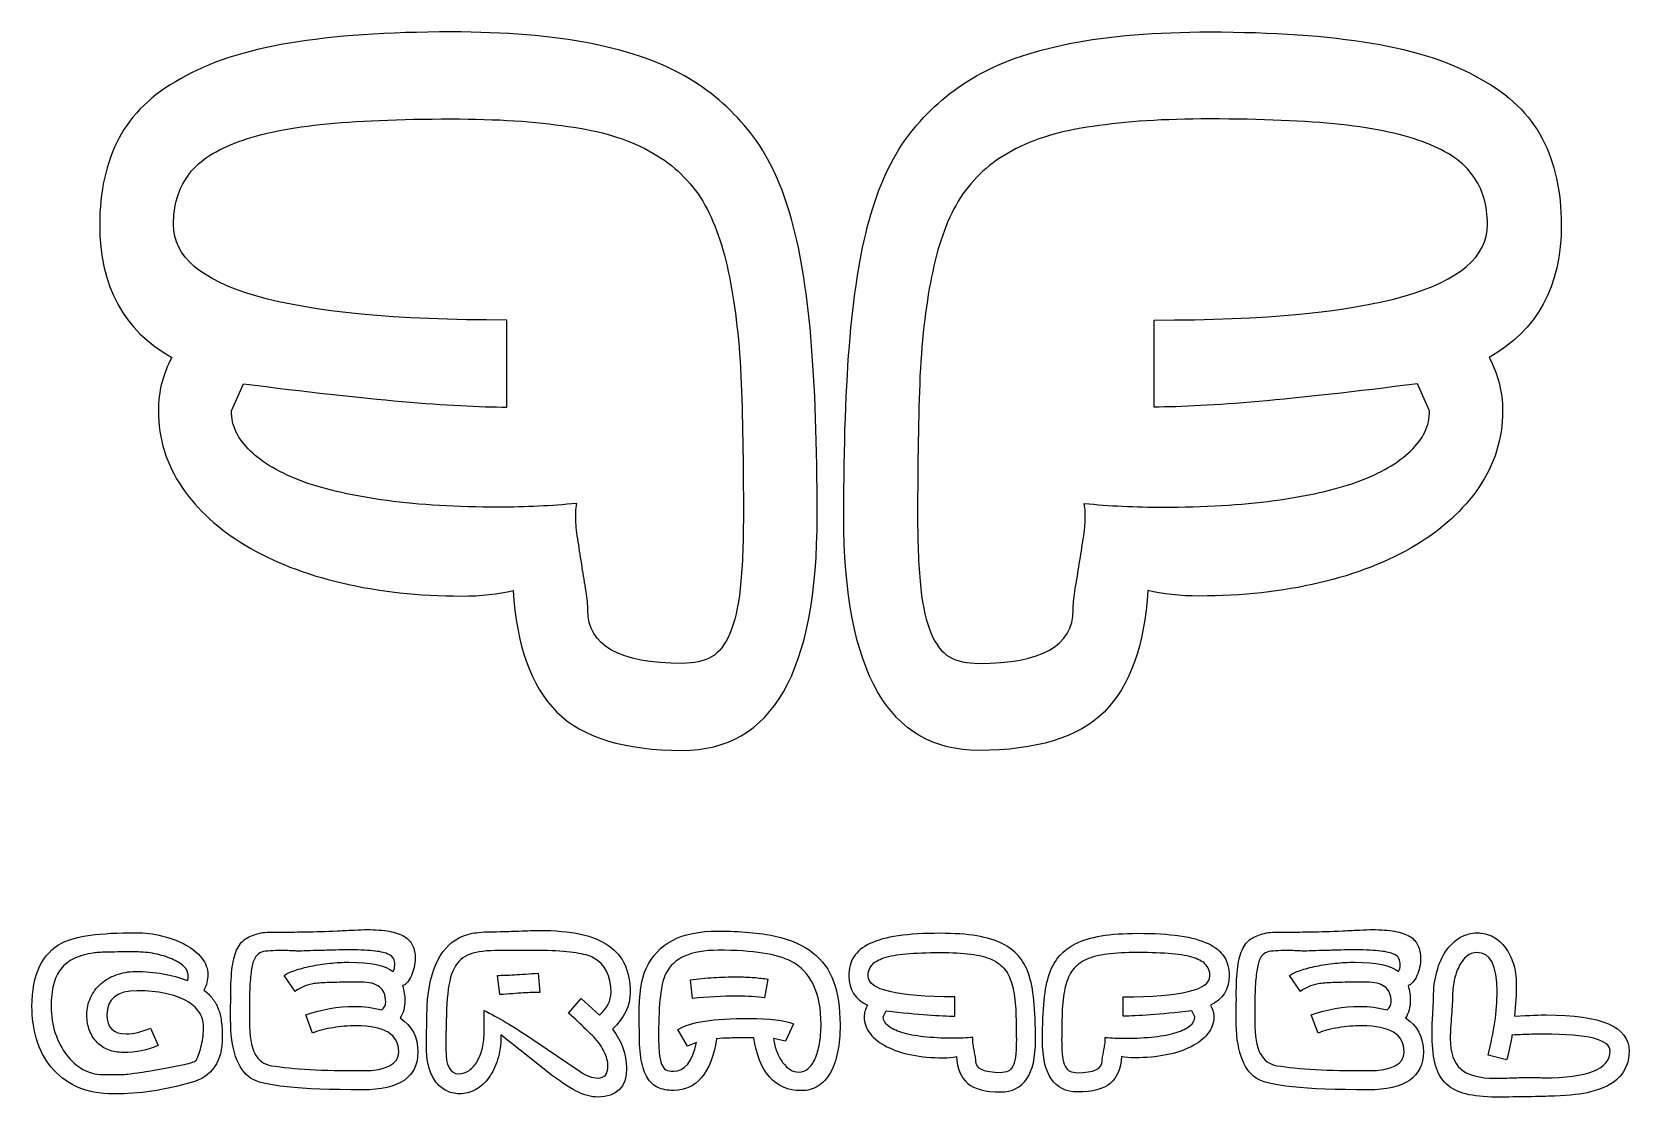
# Model space of a CAD drawing. Extents: x 48 to 519, y 251 to 566.
import ezdxf

# ---------------------------------------------------------------- set-up
doc = ezdxf.new("R2010")
doc.units = 0
doc.layers.add('Layer_1', color=7, linetype='CONTINUOUS')

msp = doc.modelspace()

# ---------------------------------------------------------------- linework, layer by layer
at = {"layer": 'Layer_1', "color": 7}
for points in [[(187.834516, 455.233117), (187.834516, 480.940089)], [(379.085704, 455.233117), (379.085704, 480.940089)], [(106.456021, 454.127441), (109.973824, 462.143593)], [(460.464246, 454.127441), (456.946444, 462.143593)], [(208.23777, 421.786411), (208.23777, 424.274183)], [(358.682451, 421.786411), (358.682451, 424.274183)], [(123.106866, 294.603238), (119.506992, 294.603238)], [(199.815835, 294.664253), (185.660398, 294.664253)], [(420.196565, 294.603238), (416.596691, 294.603238)], [(197.070168, 287.952624), (197.558286, 282.278246)], [(125.242385, 282.58332), (122.0086, 287.281461)], [(143.973932, 285.267972), (143.119725, 285.267972), (141.228266, 285.267972)], [(185.721413, 281.607083), (185.05025, 287.281461)], [(242.666341, 280.447802), (242.056193, 286.00015)], [(264.997762, 286.183194), (263.96051, 280.630846)], [(422.332083, 282.58332), (419.098298, 287.281461)], [(441.063631, 285.267972), (440.209423, 285.267972), (438.317964, 285.267972)], [(106.266778, 280.93592), (106.266778, 281.240994)], [(206.039345, 276.176765), (209.761249, 280.447802), (215.252582, 275.505602)], [(320.193287, 275.261543), (320.193287, 280.93592)], [(369.950867, 275.261543), (369.950867, 280.93592)], [(403.356477, 280.93592), (403.356477, 281.240994)], [(106.205763, 274.346321), (106.205763, 277.76315)], [(130.428644, 270.258328), (128.415155, 275.627632)], [(181.084287, 271.783698), (181.084287, 276.969958)], [(226.924519, 272.637906), (226.924519, 275.139513)], [(299.021147, 275.017484), (299.936369, 276.786913)], [(391.123007, 275.017484), (390.207785, 276.786913)], [(403.295462, 274.346321), (403.295462, 277.76315)], [(427.518342, 270.258328), (425.504854, 275.627632)], [(461.272883, 272.94298), (461.394912, 275.871691)], [(82.532965, 271.722684), (84.790513, 266.536425)], [(181.145302, 270.868476), (181.145302, 271.234565)], [(199.876849, 258.787543), (186.087502, 269.709195), (186.087502, 269.221076)], [(226.985534, 270.197313), (226.985534, 270.441373)], [(243.886637, 267.512662), (241.201985, 266.35338), (238.395304, 271.29558)], [(272.502584, 272.94298), (270.184021, 267.817736)], [(461.211868, 269.953254), (461.211868, 270.624417)], [(461.272883, 269.038032), (461.272883, 269.465136)], [(195.544798, 268.366869), (209.51719, 258.909573)], [(260.848755, 268.854987), (258.835266, 268.854987)], [(270.184021, 267.817736), (266.584147, 268.610928)], [(325.501576, 267.87875), (325.501576, 268.427884)], [(364.642578, 267.87875), (364.642578, 268.427884)], [(483.238215, 262.326402), (477.746882, 263.729743)], [(68.255499, 257.994351), (73.563788, 257.994351)], [(479.943415, 256.896084), (482.017919, 256.896084)], [(489.64477, 257.140143), (492.085363, 257.140143)]]:
    msp.add_lwpolyline(points, dxfattribs=at)
for points in [[(88.86701, 469.883327)], [(478.053258, 469.883327)], [(98.335802, 282.949409)], [(294.445036, 278.495328)], [(395.699118, 278.495328)]]:
    msp.add_lwpolyline(points, close=True, dxfattribs=at)
for points in [[(123.575993, 562.760129), (110.442864, 560.548777), (99.73311, 557.047469), (91.446731, 552.256205)], [(171.418105, 566.077158), (152.656492, 566.077158), (136.709122, 564.971482), (123.575993, 562.760129)], [(241.774152, 552.256205), (226.608515, 561.470174), (203.1565, 566.077158), (171.418105, 566.077158)], [(325.146068, 552.256205), (340.311705, 561.470174), (363.763721, 566.077158), (395.502115, 566.077158)], [(395.502115, 566.077158), (414.263759, 566.077158), (430.211146, 564.971482), (443.344274, 562.760129)], [(443.344274, 562.760129), (456.477403, 560.548777), (467.187157, 557.047469), (475.473536, 552.256205)], [(91.446731, 552.256205), (83.004006, 547.649221), (76.906482, 541.752281), (73.154159, 534.565386)], [(259.832204, 536.2239), (254.985454, 542.489399), (248.966104, 547.8335), (241.774152, 552.256205)], [(307.088016, 536.2239), (311.934766, 542.489399), (317.954117, 547.8335), (325.146068, 552.256205)], [(475.473536, 552.256205), (483.916262, 547.649221), (490.013786, 541.752281), (493.766108, 534.565386)], [(107.394102, 533.183291), (113.80432, 535.763202), (122.247045, 537.605995), (132.722279, 538.711672)], [(132.722279, 538.711672), (143.197513, 539.817348), (156.096121, 540.370186), (171.418105, 540.370186)], [(171.418105, 540.370186), (184.863927, 540.370186), (196.355415, 539.633069), (205.892568, 538.158834)], [(205.892568, 538.158834), (215.429721, 536.868878), (223.403407, 534.473246), (229.813624, 530.971938)], [(361.027652, 538.158834), (351.490499, 536.868878), (343.516814, 534.473246), (337.106596, 530.971938)], [(395.502115, 540.370186), (382.056293, 540.370186), (370.564805, 539.633069), (361.027652, 538.158834)], [(434.197988, 538.711672), (423.722755, 539.817348), (410.82413, 540.370186), (395.502115, 540.370186)], [(459.526165, 533.183291), (453.115948, 535.763202), (444.673222, 537.605995), (434.197988, 538.711672)], [(73.154159, 534.565386), (69.401836, 527.37849), (67.525675, 518.901639), (67.525675, 509.134833)], [(271.558212, 512.175442), (268.587624, 522.126528), (264.678954, 530.142681), (259.832204, 536.2239)], [(295.362008, 512.175442), (298.332597, 522.126528), (302.241266, 530.142681), (307.088016, 536.2239)], [(493.766108, 534.565386), (497.518431, 527.37849), (499.394592, 518.901639), (499.394592, 509.134833)], [(93.557413, 523.508624), (96.371655, 527.56277), (100.983884, 530.787659), (107.394102, 533.183291)], [(229.813624, 530.971938), (236.223842, 527.47063), (241.305112, 522.863646), (245.057434, 517.150985)], [(337.106596, 530.971938), (330.696379, 527.47063), (325.615109, 522.863646), (321.862786, 517.150985)], [(473.362855, 523.508624), (470.548613, 527.56277), (465.936383, 530.787659), (459.526165, 533.183291)], [(89.33605, 509.134833), (89.33605, 514.847493), (90.743171, 519.638757), (93.557413, 523.508624)], [(477.584217, 509.134833), (477.584217, 514.847493), (476.177097, 519.638757), (473.362855, 523.508624)], [(245.057434, 517.150985), (248.65341, 511.438325), (251.389479, 504.15929), (253.26564, 495.31388)], [(321.862786, 517.150985), (318.26681, 511.438325), (315.530742, 504.15929), (313.65458, 495.31388)], [(277.655736, 475.964546), (276.404962, 490.338337), (274.372454, 502.408636), (271.558212, 512.175442)], [(289.264484, 475.964546), (290.515258, 490.338337), (292.547766, 502.408636), (295.362008, 512.175442)], [(67.525675, 509.134833), (67.525675, 490.891175), (74.639453, 477.80734), (88.86701, 469.883327)], [(187.834516, 480.940089), (122.168872, 480.940089), (89.33605, 490.338337), (89.33605, 509.134833)], [(379.085704, 480.940089), (444.75138, 480.940089), (477.584217, 490.338337), (477.584217, 509.134833)], [(499.394592, 509.134833), (499.394592, 490.891175), (492.280814, 477.80734), (478.053258, 469.883327)], [(253.26564, 495.31388), (255.141801, 486.65275), (256.392575, 476.333105), (257.017962, 464.354946)], [(313.65458, 495.31388), (311.778419, 486.65275), (310.527645, 476.333105), (309.902258, 464.354946)], [(279.531898, 423.168507), (279.531898, 443.992075), (278.90651, 461.590755), (277.655736, 475.964546)], [(287.388323, 423.168507), (287.388323, 443.992075), (288.01371, 461.590755), (289.264484, 475.964546)], [(88.86701, 469.883327), (86.209114, 465.092063), (84.880167, 459.840101), (84.880167, 454.127441)], [(478.053258, 469.883327), (480.711153, 465.092063), (482.0401, 459.840101), (482.0401, 454.127441)], [(257.017962, 464.354946), (257.487003, 452.561066), (257.721523, 438.832253), (257.721523, 423.168507)], [(309.902258, 464.354946), (309.433218, 452.561066), (309.198697, 438.832253), (309.198697, 423.168507)], [(109.973824, 462.143593), (128.422743, 459.747962), (144.05742, 457.997308), (156.877855, 456.891631)], [(456.946444, 462.143593), (438.497525, 459.747962), (422.862847, 457.997308), (410.042412, 456.891631)], [(84.880167, 454.127441), (84.880167, 445.834869), (87.225368, 438.279415), (91.915772, 431.461078)], [(112.084505, 442.241421), (108.332183, 445.742729), (106.456021, 449.704736), (106.456021, 454.127441)], [(156.877855, 456.891631), (169.541944, 455.785955), (179.860831, 455.233117), (187.834516, 455.233117)], [(410.042412, 456.891631), (397.378292, 455.785955), (387.05939, 455.233117), (379.085704, 455.233117)], [(454.835762, 442.241421), (458.588085, 445.742729), (460.464246, 449.704736), (460.464246, 454.127441)], [(482.0401, 454.127441), (482.0401, 445.834869), (479.694899, 438.279415), (475.004496, 431.461078)], [(127.797356, 433.119593), (120.918098, 435.699504), (115.680481, 438.740113), (112.084505, 442.241421)], [(439.122912, 433.119593), (446.00217, 435.699504), (451.239786, 438.740113), (454.835762, 442.241421)], [(91.915772, 431.461078), (96.449828, 424.827021), (102.703699, 419.11436), (110.677384, 414.323097)], [(152.421972, 427.591212), (142.728472, 428.881167), (134.520267, 430.723961), (127.797356, 433.119593)], [(414.498295, 427.591212), (424.191795, 428.881167), (432.4, 430.723961), (439.122912, 433.119593)], [(475.004496, 431.461078), (470.470439, 424.827021), (464.216568, 419.11436), (456.242883, 414.323097)], [(185.254794, 425.656278), (173.059746, 425.656278), (162.115472, 426.301256), (152.421972, 427.591212)], [(197.215322, 425.932697), (193.306653, 425.748418), (189.31981, 425.656278), (185.254794, 425.656278)], [(208.47229, 426.761954), (204.719967, 426.393396), (200.967645, 426.116977), (197.215322, 425.932697)], [(208.23777, 424.274183), (208.23777, 425.0113), (208.315943, 425.840557), (208.47229, 426.761954)], [(358.682451, 424.274183), (358.682451, 425.0113), (358.604277, 425.840557), (358.447931, 426.761954)], [(358.447931, 426.761954), (362.200253, 426.393396), (365.952576, 426.116977), (369.704898, 425.932697)], [(369.704898, 425.932697), (373.613567, 425.748418), (377.60041, 425.656278), (381.665426, 425.656278)], [(381.665426, 425.656278), (393.860474, 425.656278), (404.804764, 426.301256), (414.498295, 427.591212)], [(208.94133, 415.428773), (208.47229, 417.824405), (208.23777, 419.943618), (208.23777, 421.786411)], [(239.663471, 353.787324), (266.242422, 353.787324), (279.531898, 376.914385), (279.531898, 423.168507)], [(257.721523, 423.168507), (257.721523, 414.507376), (257.408829, 407.320481), (256.783442, 401.60782)], [(327.25675, 353.787324), (300.677798, 353.787324), (287.388323, 376.914385), (287.388323, 423.168507)], [(309.198697, 423.168507), (309.198697, 414.507376), (309.511391, 407.320481), (310.136778, 401.60782)], [(357.97889, 415.428773), (358.447931, 417.824405), (358.682451, 419.943618), (358.682451, 421.786411)], [(210.113931, 407.965459), (209.644891, 410.54537), (209.254024, 413.033141), (208.94133, 415.428773)], [(356.806289, 407.965459), (357.27533, 410.54537), (357.666197, 413.033141), (357.97889, 415.428773)], [(110.677384, 414.323097), (118.65107, 409.531833), (128.110049, 405.846246), (139.054323, 403.266335)], [(456.242883, 414.323097), (448.269198, 409.531833), (438.810218, 405.846246), (427.865944, 403.266335)], [(211.286532, 400.778563), (210.817491, 403.174195), (210.426625, 405.569827), (210.113931, 407.965459)], [(355.633689, 400.778563), (356.102729, 403.174195), (356.493596, 405.569827), (356.806289, 407.965459)], [(139.054323, 403.266335), (149.998597, 400.686423), (161.802779, 399.396468), (174.466867, 399.396468)], [(256.783442, 401.60782), (256.158055, 396.079439), (255.141801, 391.656734), (253.73468, 388.339706)], [(310.136778, 401.60782), (310.762165, 396.079439), (311.778419, 391.656734), (313.18554, 388.339706)], [(427.865944, 403.266335), (416.92167, 400.686423), (405.117473, 399.396468), (392.453353, 399.396468)], [(174.466867, 399.396468), (180.251698, 399.396468), (185.332968, 399.949306), (189.710677, 401.054982)], [(189.710677, 401.054982), (190.648758, 384.838398), (194.948294, 372.860239), (202.609286, 365.120505)], [(211.755572, 395.250182), (211.755572, 396.724417), (211.599225, 398.567211), (211.286532, 400.778563)], [(355.164648, 395.250182), (355.164648, 396.724417), (355.320995, 398.567211), (355.633689, 400.778563)], [(377.209543, 401.054982), (376.271463, 384.838398), (371.971926, 372.860239), (364.310935, 365.120505)], [(392.453353, 399.396468), (386.668523, 399.396468), (381.587253, 399.949306), (377.209543, 401.054982)], [(239.663471, 379.494296), (221.058205, 379.494296), (211.755572, 384.746258), (211.755572, 395.250182)], [(327.25675, 379.494296), (345.862015, 379.494296), (355.164648, 384.746258), (355.164648, 395.250182)], [(253.73468, 388.339706), (252.327559, 385.022677), (250.529571, 382.719185), (248.340717, 381.429229)], [(313.18554, 388.339706), (314.592661, 385.022677), (316.390649, 382.719185), (318.579504, 381.429229)], [(248.340717, 381.429229), (245.995515, 380.139274), (243.1031, 379.494296), (239.663471, 379.494296)], [(318.579504, 381.429229), (320.924705, 380.139274), (323.817121, 379.494296), (327.25675, 379.494296)], [(202.609286, 365.120505), (210.270278, 357.565051), (222.621673, 353.787324), (239.663471, 353.787324)], [(364.310935, 365.120505), (356.649943, 357.565051), (344.298548, 353.787324), (327.25675, 353.787324)], [(56.47964, 296.921801), (60.303235, 298.914952), (67.54366, 299.911527), (78.200913, 299.911527)], [(78.200913, 299.911527), (80.885565, 299.911527), (83.509202, 299.586115), (86.071824, 298.93529)], [(86.071824, 298.93529), (88.634446, 298.325142), (90.891995, 297.470935), (92.844469, 296.372668)], [(108.219252, 295.274401), (108.95143, 296.657404), (109.88699, 297.674317), (111.025934, 298.325142)], [(111.025934, 298.325142), (112.164877, 299.016643), (113.568217, 299.5251), (115.235956, 299.850512)], [(115.235956, 299.850512), (115.846104, 299.972542), (116.700311, 300.033557), (117.798578, 300.033557)], [(117.798578, 300.033557), (118.896844, 300.074233), (120.320523, 300.094571), (122.069615, 300.094571)], [(122.069615, 300.094571), (123.859382, 300.094571), (126.035577, 300.11491), (128.5982, 300.155586)], [(128.5982, 300.155586), (131.160822, 300.196263), (134.211562, 300.297954), (137.750421, 300.46066)], [(137.750421, 300.46066), (139.702895, 300.542013), (141.390972, 300.623367), (142.814651, 300.70472)], [(142.814651, 300.70472), (144.279006, 300.786073), (145.499303, 300.826749), (146.47554, 300.826749)], [(146.47554, 300.826749), (149.078838, 300.826749), (151.275372, 300.664043), (153.065139, 300.338631)], [(153.065139, 300.338631), (154.895584, 300.013218), (156.380278, 299.504762), (157.519221, 298.81326)], [(157.519221, 298.81326), (158.658164, 298.121759), (159.471695, 297.226875), (159.959813, 296.128609)], [(168.149147, 293.077868), (170.142297, 296.291315), (172.867626, 298.406495), (176.325132, 299.423409)], [(176.325132, 299.423409), (177.179339, 299.667468), (178.033546, 299.830174), (178.887754, 299.911527)], [(178.887754, 299.911527), (179.782638, 300.033557), (180.799551, 300.11491), (181.938494, 300.155586)], [(181.938494, 300.155586), (183.077438, 300.196263), (184.399425, 300.216601), (185.904457, 300.216601)], [(185.904457, 300.216601), (187.450166, 300.257278), (189.28061, 300.318292), (191.39579, 300.399646)], [(191.39579, 300.399646), (192.69744, 300.440322), (193.836383, 300.480999), (194.81262, 300.521675)], [(194.81262, 300.521675), (195.788857, 300.562352), (196.622726, 300.58269), (197.314227, 300.58269)], [(197.314227, 300.58269), (202.114059, 300.58269), (206.202052, 300.216601), (209.578205, 299.484423)], [(209.578205, 299.484423), (212.995034, 298.752246), (215.781377, 297.613302), (217.937234, 296.067594)], [(228.999023, 289.355964), (230.748114, 293.05753), (233.331075, 295.823535), (236.747904, 297.653979)], [(236.747904, 297.653979), (240.164734, 299.484423), (244.659491, 300.399646), (250.232178, 300.399646)], [(250.232178, 300.399646), (256.90313, 300.399646), (262.536831, 299.891189), (267.133281, 298.874275)], [(267.133281, 298.874275), (271.72973, 297.857362), (275.431295, 296.2303), (278.237977, 293.99309)], [(303.475228, 298.996305), (300.058399, 298.508186), (297.272056, 297.735332), (295.116199, 296.677742)], [(315.92225, 299.728483), (311.041065, 299.728483), (306.892058, 299.484423), (303.475228, 298.996305)], [(334.226694, 296.677742), (330.281069, 298.711569), (324.179588, 299.728483), (315.92225, 299.728483)], [(355.91746, 296.677742), (359.863084, 298.711569), (365.964566, 299.728483), (374.221904, 299.728483)], [(374.221904, 299.728483), (379.103089, 299.728483), (383.252096, 299.484423), (386.668925, 298.996305)], [(386.668925, 298.996305), (390.085755, 298.508186), (392.872098, 297.735332), (395.027955, 296.677742)], [(405.308951, 295.274401), (406.041128, 296.657404), (406.976689, 297.674317), (408.115632, 298.325142)], [(408.115632, 298.325142), (409.254575, 299.016643), (410.657916, 299.5251), (412.325654, 299.850512)], [(412.325654, 299.850512), (412.935802, 299.972542), (413.79001, 300.033557), (414.888276, 300.033557)], [(414.888276, 300.033557), (415.986543, 300.074233), (417.410222, 300.094571), (419.159313, 300.094571)], [(419.159313, 300.094571), (420.949081, 300.094571), (423.125276, 300.11491), (425.687898, 300.155586)], [(425.687898, 300.155586), (428.25052, 300.196263), (431.301261, 300.297954), (434.84012, 300.46066)], [(434.84012, 300.46066), (436.792594, 300.542013), (438.48067, 300.623367), (439.904349, 300.70472)], [(439.904349, 300.70472), (441.368705, 300.786073), (442.589001, 300.826749), (443.565238, 300.826749)], [(443.565238, 300.826749), (446.168537, 300.826749), (448.36507, 300.664043), (450.154838, 300.338631)], [(450.154838, 300.338631), (451.985282, 300.013218), (453.469976, 299.504762), (454.608919, 298.81326)], [(454.608919, 298.81326), (455.747862, 298.121759), (456.561393, 297.226875), (457.049512, 296.128609)], [(465.29986, 294.481209), (466.47948, 296.189623), (467.862482, 297.511611), (469.448867, 298.447172)], [(469.448867, 298.447172), (471.035253, 299.382732), (472.743667, 299.850512), (474.574112, 299.850512)], [(474.574112, 299.850512), (476.282526, 299.850512), (477.848573, 299.464085), (479.272252, 298.691231)], [(479.272252, 298.691231), (480.695931, 297.918377), (481.895889, 296.840448), (482.872126, 295.457446)], [(47.510463, 278.129239), (47.510463, 287.52552), (50.500189, 293.789708), (56.47964, 296.921801)], [(65.875921, 293.932075), (63.557358, 293.606663), (61.584546, 293.05753), (59.957485, 292.284675)], [(70.391017, 294.176135), (68.35719, 294.135458), (66.852158, 294.054105), (65.875921, 293.932075)], [(78.200913, 294.237149), (75.028143, 294.237149), (72.424845, 294.216811), (70.391017, 294.176135)], [(83.814276, 293.688016), (81.983832, 294.054105), (80.112711, 294.237149), (78.200913, 294.237149)], [(88.817491, 292.162646), (87.353135, 292.813471), (85.685397, 293.321927), (83.814276, 293.688016)], [(92.844469, 296.372668), (94.837619, 295.274401), (96.444342, 293.952414), (97.664639, 292.406705)], [(106.693882, 289.783068), (107.019294, 292.060955), (107.527751, 293.891399), (108.219252, 295.274401)], [(114.442763, 293.627001), (113.873291, 293.220236), (113.405511, 292.569411), (113.039422, 291.674527)], [(116.517267, 294.420194), (115.703736, 294.338841), (115.012235, 294.074443), (114.442763, 293.627001)], [(119.506992, 294.603238), (118.368049, 294.603238), (117.371474, 294.542224), (116.517267, 294.420194)], [(124.876296, 294.542224), (124.388178, 294.5829), (123.798368, 294.603238), (123.106866, 294.603238)], [(126.218622, 294.481209), (125.852533, 294.481209), (125.405091, 294.501547), (124.876296, 294.542224)], [(128.720229, 294.542224), (127.459256, 294.501547), (126.625387, 294.481209), (126.218622, 294.481209)], [(132.869236, 294.664253), (131.404881, 294.623577), (130.021879, 294.5829), (128.720229, 294.542224)], [(137.201288, 294.786283), (135.818286, 294.745606), (134.374268, 294.70493), (132.869236, 294.664253)], [(140.252029, 294.847298), (139.601204, 294.847298), (138.584291, 294.826959), (137.201288, 294.786283)], [(148.183954, 294.542224), (146.272157, 294.745606), (143.628182, 294.847298), (140.252029, 294.847298)], [(152.516006, 293.688016), (151.580446, 294.094782), (150.136428, 294.379517), (148.183954, 294.542224)], [(154.34645, 292.284675), (154.102391, 292.854147), (153.492243, 293.321927), (152.516006, 293.688016)], [(159.959813, 296.128609), (160.488608, 295.030342), (160.753006, 293.728693), (160.753006, 292.223661)], [(164.427243, 280.264757), (164.956038, 285.593384), (166.196673, 289.864421), (168.149147, 293.077868)], [(176.996295, 293.565987), (174.881114, 292.874485), (173.294729, 291.471145), (172.237139, 289.355964)], [(185.660398, 294.664253), (181.999509, 294.664253), (179.111475, 294.298164), (176.996295, 293.565987)], [(208.296894, 293.932075), (206.10036, 294.257488), (203.273341, 294.501547), (199.815835, 294.664253)], [(213.361123, 292.528735), (212.22218, 293.138883), (210.534103, 293.606663), (208.296894, 293.932075)], [(217.937234, 296.067594), (220.133767, 294.562562), (221.740491, 292.650764), (222.757404, 290.332201)], [(250.232178, 294.725268), (242.218899, 294.725268), (237.073316, 292.427043), (234.79543, 287.830594)], [(263.411377, 293.871061), (259.913195, 294.440532), (255.520128, 294.725268), (250.232178, 294.725268)], [(271.770406, 291.491483), (269.695903, 292.549073), (266.90956, 293.342266), (263.411377, 293.871061)], [(278.237977, 293.99309), (281.085335, 291.796557), (283.1395, 288.949199), (284.400473, 285.451016)], [(290.357044, 292.772794), (289.380807, 291.186409), (288.892688, 289.315288), (288.892688, 287.159431)], [(295.116199, 296.677742), (292.919666, 295.660828), (291.333281, 294.359179), (290.357044, 292.772794)], [(299.265206, 292.46772), (300.932945, 293.037192), (303.129478, 293.443957), (305.854806, 293.688016)], [(305.854806, 293.688016), (308.580134, 293.932075), (311.935949, 294.054105), (315.92225, 294.054105)], [(315.92225, 294.054105), (319.420433, 294.054105), (322.410159, 293.891399), (324.891428, 293.565987)], [(324.891428, 293.565987), (327.372697, 293.281251), (329.4472, 292.752456), (331.114939, 291.979601)], [(338.924835, 293.138883), (337.663862, 294.521885), (336.097815, 295.701505), (334.226694, 296.677742)], [(341.975575, 287.830594), (341.202721, 290.027127), (340.185807, 291.796557), (338.924835, 293.138883)], [(348.168579, 287.830594), (348.941433, 290.027127), (349.958347, 291.796557), (351.219319, 293.138883)], [(351.219319, 293.138883), (352.480292, 294.521885), (354.046339, 295.701505), (355.91746, 296.677742)], [(365.252726, 293.565987), (362.771457, 293.281251), (360.696954, 292.752456), (359.029215, 291.979601)], [(374.221904, 294.054105), (370.723721, 294.054105), (367.733995, 293.891399), (365.252726, 293.565987)], [(384.289348, 293.688016), (381.564019, 293.932075), (378.208205, 294.054105), (374.221904, 294.054105)], [(390.878947, 292.46772), (389.211209, 293.037192), (387.014676, 293.443957), (384.289348, 293.688016)], [(395.027955, 296.677742), (397.224488, 295.660828), (398.810873, 294.359179), (399.78711, 292.772794)], [(399.78711, 292.772794), (400.763347, 291.186409), (401.251466, 289.315288), (401.251466, 287.159431)], [(403.78358, 289.783068), (404.108993, 292.060955), (404.617449, 293.891399), (405.308951, 295.274401)], [(411.532462, 293.627001), (410.96299, 293.220236), (410.49521, 292.569411), (410.129121, 291.674527)], [(413.606965, 294.420194), (412.793434, 294.338841), (412.101933, 294.074443), (411.532462, 293.627001)], [(416.596691, 294.603238), (415.457748, 294.603238), (414.461173, 294.542224), (413.606965, 294.420194)], [(421.965995, 294.542224), (421.477876, 294.5829), (420.888066, 294.603238), (420.196565, 294.603238)], [(423.30832, 294.481209), (422.942232, 294.481209), (422.49479, 294.501547), (421.965995, 294.542224)], [(425.809928, 294.542224), (424.548955, 294.501547), (423.715086, 294.481209), (423.30832, 294.481209)], [(429.958935, 294.664253), (428.494579, 294.623577), (427.111577, 294.5829), (425.809928, 294.542224)], [(434.290987, 294.786283), (432.907984, 294.745606), (431.463967, 294.70493), (429.958935, 294.664253)], [(437.341727, 294.847298), (436.690903, 294.847298), (435.673989, 294.826959), (434.290987, 294.786283)], [(445.273653, 294.542224), (443.361855, 294.745606), (440.71788, 294.847298), (437.341727, 294.847298)], [(449.605705, 293.688016), (448.670144, 294.094782), (447.226127, 294.379517), (445.273653, 294.542224)], [(451.436149, 292.284675), (451.19209, 292.854147), (450.581942, 293.321927), (449.605705, 293.688016)], [(457.049512, 296.128609), (457.578307, 295.030342), (457.842704, 293.728693), (457.842704, 292.223661)], [(462.615208, 288.379727), (463.266033, 290.738967), (464.160917, 292.772794), (465.29986, 294.481209)], [(471.462356, 292.955838), (470.608149, 292.223661), (469.855633, 291.247424), (469.204808, 290.027127)], [(474.452082, 294.054105), (473.353815, 294.054105), (472.35724, 293.688016), (471.462356, 292.955838)], [(480.431534, 282.58332), (480.431534, 290.23051), (478.438383, 294.054105), (474.452082, 294.054105)], [(482.872126, 295.457446), (483.88904, 294.11512), (484.682232, 292.528735), (485.251704, 290.69829)], [(56.052537, 289.17292), (55.0763, 287.911947), (54.344122, 286.366239), (53.856003, 284.535794)], [(59.957485, 292.284675), (58.371099, 291.511821), (57.06945, 290.474569), (56.052537, 289.17292)], [(72.404506, 287.464505), (74.153598, 288.11533), (76.045057, 288.440742), (78.078884, 288.440742)], [(78.078884, 288.440742), (83.814276, 288.440742), (88.939521, 287.545858), (93.454617, 285.756091)], [(92.35635, 289.966113), (91.461466, 290.82032), (90.281846, 291.552498), (88.817491, 292.162646)], [(93.698676, 287.281461), (93.698676, 288.217021), (93.251234, 289.111905), (92.35635, 289.966113)], [(97.664639, 292.406705), (98.884935, 290.901673), (99.495083, 289.274611), (99.495083, 287.52552)], [(106.266778, 281.240994), (106.266778, 284.6985), (106.409146, 287.545858), (106.693882, 289.783068)], [(112.24623, 288.074653), (112.042847, 286.528945), (111.900479, 284.576471), (111.819126, 282.217231)], [(113.039422, 291.674527), (112.71401, 290.82032), (112.449613, 289.620362), (112.24623, 288.074653)], [(122.0086, 287.281461), (122.740778, 287.810256), (123.798368, 288.298374), (125.18137, 288.745816)], [(125.18137, 288.745816), (126.605049, 289.233935), (128.191434, 289.661039), (129.940525, 290.027127)], [(129.940525, 290.027127), (131.689617, 290.393216), (133.540399, 290.677952), (135.492873, 290.881335)], [(135.492873, 290.881335), (137.445347, 291.084717), (139.336807, 291.186409), (141.167251, 291.186409)], [(141.167251, 291.186409), (147.594145, 291.186409), (151.946535, 290.271187), (154.224421, 288.440742)], [(154.224421, 288.440742), (154.549833, 289.010214), (154.712539, 289.620362), (154.712539, 290.271187)], [(154.712539, 290.271187), (154.712539, 291.044041), (154.59051, 291.715204), (154.34645, 292.284675)], [(160.447932, 289.661039), (160.244549, 288.806831), (159.980152, 287.9933), (159.654739, 287.220446)], [(160.753006, 292.223661), (160.753006, 291.41013), (160.651314, 290.555922), (160.447932, 289.661039)], [(172.237139, 289.355964), (171.179549, 287.281461), (170.508386, 284.312073), (170.22365, 280.447802)], [(190.053465, 287.464505), (192.046615, 287.586535), (194.385516, 287.749241), (197.070168, 287.952624)], [(218.608397, 282.278246), (218.608397, 287.200108), (216.859306, 290.616937), (213.361123, 292.528735)], [(222.757404, 290.332201), (223.774318, 288.054315), (224.282774, 285.369663), (224.282774, 282.278246)], [(226.924519, 275.139513), (226.924519, 281.810466), (227.61602, 286.549283), (228.999023, 289.355964)], [(280.678569, 272.759935), (280.678569, 282.11554), (277.709182, 288.359389), (271.770406, 291.491483)], [(294.567066, 287.159431), (294.567066, 288.420404), (294.933155, 289.477994), (295.665332, 290.332201)], [(295.665332, 290.332201), (296.39751, 291.227085), (297.597468, 291.938925), (299.265206, 292.46772)], [(331.114939, 291.979601), (332.782677, 291.206747), (334.104664, 290.189834), (335.080901, 288.928861)], [(335.080901, 288.928861), (336.016462, 287.667888), (336.728301, 286.061165), (337.21642, 284.108691)], [(355.063253, 288.928861), (354.127692, 287.667888), (353.415853, 286.061165), (352.927734, 284.108691)], [(359.029215, 291.979601), (357.361477, 291.206747), (356.03949, 290.189834), (355.063253, 288.928861)], [(394.478821, 290.332201), (393.746644, 291.227085), (392.546686, 291.938925), (390.878947, 292.46772)], [(395.577088, 287.159431), (395.577088, 288.420404), (395.210999, 289.477994), (394.478821, 290.332201)], [(403.356477, 281.240994), (403.356477, 284.6985), (403.498845, 287.545858), (403.78358, 289.783068)], [(409.335928, 288.074653), (409.132546, 286.528945), (408.990178, 284.576471), (408.908825, 282.217231)], [(410.129121, 291.674527), (409.803709, 290.82032), (409.539311, 289.620362), (409.335928, 288.074653)], [(419.098298, 287.281461), (419.830476, 287.810256), (420.888066, 288.298374), (422.271069, 288.745816)], [(422.271069, 288.745816), (423.694748, 289.233935), (425.281133, 289.661039), (427.030224, 290.027127)], [(427.030224, 290.027127), (428.779315, 290.393216), (430.630098, 290.677952), (432.582572, 290.881335)], [(432.582572, 290.881335), (434.535046, 291.084717), (436.426505, 291.186409), (438.256949, 291.186409)], [(438.256949, 291.186409), (444.683843, 291.186409), (449.036233, 290.271187), (451.314119, 288.440742)], [(451.314119, 288.440742), (451.639532, 289.010214), (451.802238, 289.620362), (451.802238, 290.271187)], [(451.802238, 290.271187), (451.802238, 291.044041), (451.680208, 291.715204), (451.436149, 292.284675)], [(457.53763, 289.661039), (457.334248, 288.806831), (457.06985, 287.9933), (456.744438, 287.220446)], [(457.842704, 292.223661), (457.842704, 291.41013), (457.741013, 290.555922), (457.53763, 289.661039)], [(461.638971, 280.691861), (461.638971, 283.498542), (461.964384, 286.061165), (462.615208, 288.379727)], [(469.204808, 290.027127), (468.59466, 288.806831), (468.106542, 287.383152), (467.740453, 285.756091)], [(485.251704, 290.69829), (485.821175, 288.867846), (486.105911, 286.895034), (486.105911, 284.779854)], [(53.856003, 284.535794), (53.408561, 282.70535), (53.18484, 280.569831), (53.18484, 278.129239)], [(64.83867, 280.691861), (65.570847, 282.278246), (66.567423, 283.64091), (67.828395, 284.779854)], [(67.828395, 284.779854), (69.130045, 285.918797), (70.655415, 286.813681), (72.404506, 287.464505)], [(93.454617, 285.756091), (93.617323, 286.081503), (93.698676, 286.58996), (93.698676, 287.281461)], [(99.495083, 287.52552), (99.495083, 285.979812), (99.108656, 284.454441), (98.335802, 282.949409)], [(127.621963, 283.925646), (126.889785, 283.600234), (126.096592, 283.152792), (125.242385, 282.58332)], [(130.489659, 284.779854), (129.350716, 284.576471), (128.394817, 284.291735), (127.621963, 283.925646)], [(134.699681, 285.145942), (133.031943, 285.105266), (131.628602, 284.983236), (130.489659, 284.779854)], [(141.228266, 285.267972), (138.543614, 285.267972), (136.367419, 285.227295), (134.699681, 285.145942)], [(144.645095, 285.328987), (144.441713, 285.328987), (144.217992, 285.308649), (143.973932, 285.267972)], [(150.197443, 283.925646), (148.977147, 284.861207), (147.126364, 285.328987), (144.645095, 285.328987)], [(152.027888, 279.41055), (152.027888, 281.485054), (151.417739, 282.990086), (150.197443, 283.925646)], [(158.434443, 285.267972), (157.987001, 284.739177), (157.519221, 284.413765), (157.031102, 284.291735)], [(157.031102, 284.291735), (157.478544, 282.623997), (157.702265, 281.17998), (157.702265, 279.959683)], [(159.654739, 287.220446), (159.329327, 286.447592), (158.922561, 285.796767), (158.434443, 285.267972)], [(185.05025, 287.281461), (186.433252, 287.322137), (188.100991, 287.383152), (190.053465, 287.464505)], [(234.79543, 287.830594), (233.371751, 284.861207), (232.659912, 278.983446), (232.659912, 270.197313)], [(242.056193, 286.00015), (244.374756, 286.325562), (246.67298, 286.549283), (248.950867, 286.671313)], [(248.950867, 286.671313), (251.228753, 286.793342), (253.486301, 286.854357), (255.723511, 286.854357)], [(255.723511, 286.854357), (257.594632, 286.854357), (259.282708, 286.793342), (260.78774, 286.671313)], [(260.78774, 286.671313), (262.333449, 286.549283), (263.736789, 286.386577), (264.997762, 286.183194)], [(284.400473, 285.451016), (285.661445, 281.952834), (286.291932, 277.722474), (286.291932, 272.759935)], [(288.892688, 287.159431), (288.892688, 283.132454), (290.743471, 280.244419), (294.445036, 278.495328)], [(320.193287, 280.93592), (303.10914, 280.93592), (294.567066, 283.010424), (294.567066, 287.159431)], [(337.21642, 284.108691), (337.704538, 282.196893), (338.029951, 279.919007), (338.192657, 277.275032)], [(343.56196, 279.837654), (343.236548, 283.010424), (342.707753, 285.674737), (341.975575, 287.830594)], [(346.582194, 279.837654), (346.907606, 283.010424), (347.436401, 285.674737), (348.168579, 287.830594)], [(352.927734, 284.108691), (352.439616, 282.196893), (352.114203, 279.919007), (351.951497, 277.275032)], [(369.950867, 280.93592), (387.035014, 280.93592), (395.577088, 283.010424), (395.577088, 287.159431)], [(401.251466, 287.159431), (401.251466, 283.132454), (399.400683, 280.244419), (395.699118, 278.495328)], [(424.711661, 283.925646), (423.979483, 283.600234), (423.186291, 283.152792), (422.332083, 282.58332)], [(427.579357, 284.779854), (426.440414, 284.576471), (425.484515, 284.291735), (424.711661, 283.925646)], [(431.789379, 285.145942), (430.121641, 285.105266), (428.7183, 284.983236), (427.579357, 284.779854)], [(438.317964, 285.267972), (435.633313, 285.267972), (433.457118, 285.227295), (431.789379, 285.145942)], [(441.734794, 285.328987), (441.531411, 285.328987), (441.30769, 285.308649), (441.063631, 285.267972)], [(447.287142, 283.925646), (446.066845, 284.861207), (444.216063, 285.328987), (441.734794, 285.328987)], [(449.117586, 279.41055), (449.117586, 281.485054), (448.507438, 282.990086), (447.287142, 283.925646)], [(455.524141, 285.267972), (455.076699, 284.739177), (454.608919, 284.413765), (454.120801, 284.291735)], [(454.120801, 284.291735), (454.568243, 282.623997), (454.791964, 281.17998), (454.791964, 279.959683)], [(456.744438, 287.220446), (456.419025, 286.447592), (456.01226, 285.796767), (455.524141, 285.267972)], [(467.740453, 285.756091), (467.41504, 284.129029), (467.252334, 282.440952), (467.252334, 280.691861)], [(486.105911, 284.779854), (486.105911, 281.769789), (485.922867, 278.597019), (485.556778, 275.261543)], [(63.740403, 275.627632), (63.740403, 277.458076), (64.106492, 279.146153), (64.83867, 280.691861)], [(78.628017, 282.766365), (72.648566, 282.766365), (69.65884, 280.407125), (69.65884, 275.688646)], [(86.865017, 281.973172), (84.465101, 282.501967), (81.719434, 282.766365), (78.628017, 282.766365)], [(93.027513, 279.837654), (91.359775, 280.773214), (89.305609, 281.485054), (86.865017, 281.973172)], [(96.871446, 276.481839), (96.017239, 277.783488), (94.735928, 278.902093), (93.027513, 279.837654)], [(98.335802, 282.949409), (99.352715, 282.135878), (100.206923, 281.281671), (100.898424, 280.386787)], [(100.898424, 280.386787), (101.589925, 279.53258), (102.139058, 278.556343), (102.545824, 277.458076)], [(106.205763, 277.76315), (106.205763, 278.332622), (106.226102, 278.861417), (106.266778, 279.349535)], [(106.327793, 280.630846), (106.327793, 280.712199), (106.307455, 280.813891), (106.266778, 280.93592)], [(106.266778, 279.349535), (106.307455, 279.837654), (106.327793, 280.264757), (106.327793, 280.630846)], [(111.819126, 282.217231), (111.77845, 279.857992), (111.758111, 276.990296), (111.758111, 273.614143)], [(150.868606, 277.091987), (151.64146, 277.742812), (152.027888, 278.515666), (152.027888, 279.41055)], [(157.702265, 279.959683), (157.702265, 277.88518), (157.234485, 276.136088), (156.298924, 274.712409)], [(164.183184, 275.139513), (164.264537, 277.620782), (164.34589, 279.329197), (164.427243, 280.264757)], [(170.22365, 280.447802), (169.938915, 276.624207), (169.796547, 271.600654), (169.796547, 265.377143)], [(192.677101, 282.095202), (190.724627, 281.973172), (188.406065, 281.810466), (185.721413, 281.607083)], [(197.558286, 282.278246), (196.256637, 282.278246), (194.629575, 282.217231), (192.677101, 282.095202)], [(215.252582, 275.505602), (217.489792, 277.580106), (218.608397, 279.837654), (218.608397, 282.278246)], [(224.282774, 282.278246), (224.282774, 278.373298), (222.533683, 274.732748), (219.035501, 271.356595)], [(255.723511, 281.17998), (251.452474, 281.17998), (247.100084, 280.93592), (242.666341, 280.447802)], [(263.96051, 280.630846), (261.886007, 280.996935), (259.14034, 281.17998), (255.723511, 281.17998)], [(294.445036, 278.495328), (293.753535, 277.437738), (293.407784, 276.278456), (293.407784, 275.017484)], [(344.050079, 268.183825), (344.050079, 272.780274), (343.887373, 276.664883), (343.56196, 279.837654)], [(346.094075, 268.183825), (346.094075, 272.780274), (346.256781, 276.664883), (346.582194, 279.837654)], [(395.699118, 278.495328), (396.390619, 277.437738), (396.73637, 276.278456), (396.73637, 275.017484)], [(403.295462, 277.76315), (403.295462, 278.332622), (403.3158, 278.861417), (403.356477, 279.349535)], [(403.417491, 280.630846), (403.417491, 280.712199), (403.397153, 280.813891), (403.356477, 280.93592)], [(403.356477, 279.349535), (403.397153, 279.837654), (403.417491, 280.264757), (403.417491, 280.630846)], [(408.908825, 282.217231), (408.868148, 279.857992), (408.84781, 276.990296), (408.84781, 273.614143)], [(447.958305, 277.091987), (448.731159, 277.742812), (449.117586, 278.515666), (449.117586, 279.41055)], [(454.791964, 279.959683), (454.791964, 277.88518), (454.324183, 276.136088), (453.388623, 274.712409)], [(461.394912, 275.871691), (461.476265, 276.888604), (461.53728, 277.824165), (461.577957, 278.678372)], [(461.577957, 278.678372), (461.618633, 279.573256), (461.638971, 280.244419), (461.638971, 280.691861)], [(467.252334, 280.691861), (467.252334, 280.12239), (467.211658, 279.268182), (467.130305, 278.129239)], [(479.760371, 273.492113), (480.207813, 276.58353), (480.431534, 279.613933), (480.431534, 282.58332)], [(48.852789, 268.427884), (47.957905, 271.559977), (47.510463, 274.793763), (47.510463, 278.129239)], [(53.18484, 278.129239), (53.18484, 275.281881), (53.591606, 272.637906), (54.405137, 270.197313)], [(64.533595, 270.990506), (64.0048, 272.373508), (63.740403, 273.919217), (63.740403, 275.627632)], [(69.65884, 275.688646), (69.65884, 271.905728), (71.550299, 270.014269), (75.333217, 270.014269)], [(98.213772, 272.210802), (98.213772, 273.797187), (97.76633, 275.220866), (96.871446, 276.481839)], [(102.545824, 277.458076), (102.993266, 276.400486), (103.29834, 275.18019), (103.461046, 273.797187)], [(103.461046, 273.797187), (103.664429, 272.454861), (103.76612, 270.868476), (103.76612, 269.038032)], [(112.1242, 256.957099), (108.178576, 259.682427), (106.205763, 265.478834), (106.205763, 274.346321)], [(128.415155, 275.627632), (133.092957, 277.29537), (137.892789, 278.129239), (142.814651, 278.129239)], [(142.814651, 278.129239), (145.621332, 278.129239), (148.305984, 277.783488), (150.868606, 277.091987)], [(156.298924, 274.712409), (159.797107, 272.393847), (161.546198, 269.05837), (161.546198, 264.70598)], [(164.122169, 265.377143), (164.122169, 269.444797), (164.142507, 272.698921), (164.183184, 275.139513)], [(181.084287, 276.969958), (185.151941, 274.93613), (189.972111, 272.068434), (195.544798, 268.366869)], [(210.92053, 271.600654), (209.740911, 272.780274), (208.113849, 274.305644), (206.039345, 276.176765)], [(238.395304, 271.29558), (240.266425, 272.434523), (242.9104, 273.268392), (246.32723, 273.797187)], [(246.32723, 273.797187), (249.784736, 274.325982), (254.137126, 274.59038), (259.384399, 274.59038)], [(259.384399, 274.59038), (265.567234, 274.59038), (269.939962, 274.041247), (272.502584, 272.94298)], [(293.407784, 275.017484), (293.407784, 273.187039), (294.017932, 271.519301), (295.238229, 270.014269)], [(300.485503, 272.393847), (299.509266, 273.166701), (299.021147, 274.041247), (299.021147, 275.017484)], [(299.936369, 276.786913), (304.736201, 276.258118), (308.803855, 275.871691), (312.139332, 275.627632)], [(312.139332, 275.627632), (315.434132, 275.383572), (318.118783, 275.261543), (320.193287, 275.261543)], [(338.192657, 277.275032), (338.314686, 274.671733), (338.375701, 271.641331), (338.375701, 268.183825)], [(351.951497, 277.275032), (351.829467, 274.671733), (351.768453, 271.641331), (351.768453, 268.183825)], [(378.004822, 275.627632), (374.710022, 275.383572), (372.02537, 275.261543), (369.950867, 275.261543)], [(390.207785, 276.786913), (385.407953, 276.258118), (381.340298, 275.871691), (378.004822, 275.627632)], [(389.658651, 272.393847), (390.634888, 273.166701), (391.123007, 274.041247), (391.123007, 275.017484)], [(396.73637, 275.017484), (396.73637, 273.187039), (396.126221, 271.519301), (394.905925, 270.014269)], [(409.213899, 256.957099), (405.268274, 259.682427), (403.295462, 265.478834), (403.295462, 274.346321)], [(425.504854, 275.627632), (430.182656, 277.29537), (434.982488, 278.129239), (439.904349, 278.129239)], [(439.904349, 278.129239), (442.711031, 278.129239), (445.395683, 277.783488), (447.958305, 277.091987)], [(453.388623, 274.712409), (456.886806, 272.393847), (458.635897, 269.05837), (458.635897, 264.70598)], [(466.886245, 274.59038), (466.804892, 273.370084), (466.723539, 272.190464), (466.642186, 271.051521)], [(467.130305, 278.129239), (467.089628, 277.030972), (467.008275, 275.851353), (466.886245, 274.59038)], [(485.556778, 275.261543), (490.112551, 275.505602), (493.244644, 275.627632), (494.953059, 275.627632)], [(494.953059, 275.627632), (511.264352, 275.627632), (519.419999, 272.068434), (519.419999, 264.950039)], [(54.405137, 270.197313), (55.259344, 267.756721), (56.377949, 265.621202), (57.760951, 263.790758)], [(66.791144, 267.451647), (65.855583, 268.427884), (65.103067, 269.607503), (64.533595, 270.990506)], [(75.333217, 270.014269), (77.489074, 270.014269), (79.88899, 270.58374), (82.532965, 271.722684)], [(103.76612, 269.038032), (103.76612, 261.797607), (100.695041, 257.323188), (94.552883, 255.614773)], [(97.603624, 266.719469), (98.010389, 268.427884), (98.213772, 270.258328), (98.213772, 272.210802)], [(111.758111, 273.614143), (111.758111, 269.424459), (112.286906, 266.292365), (113.344496, 264.217862)], [(136.46911, 271.844713), (134.313254, 271.519301), (132.299765, 270.990506), (130.428644, 270.258328)], [(143.363784, 272.393847), (140.923192, 272.393847), (138.624967, 272.210802), (136.46911, 271.844713)], [(155.871821, 264.70598), (155.871821, 269.831224), (151.702475, 272.393847), (143.363784, 272.393847)], [(180.596169, 265.865262), (180.962257, 267.41097), (181.145302, 269.078708), (181.145302, 270.868476)], [(181.145302, 271.234565), (181.145302, 271.397271), (181.124964, 271.580316), (181.084287, 271.783698)], [(186.087502, 269.221076), (186.087502, 266.780484), (185.762089, 264.522936), (185.111265, 262.448432)], [(213.422138, 269.221076), (212.974696, 269.668518), (212.140827, 270.461711), (210.92053, 271.600654)], [(216.594908, 264.70598), (215.903407, 266.170336), (214.845817, 267.675368), (213.422138, 269.221076)], [(219.035501, 271.356595), (221.801505, 267.858412), (223.184508, 264.034817), (223.184508, 259.88581)], [(226.985534, 271.478624), (226.944857, 271.804037), (226.924519, 272.190464), (226.924519, 272.637906)], [(227.046549, 270.685432), (227.046549, 270.929491), (227.026211, 271.193889), (226.985534, 271.478624)], [(226.985534, 270.441373), (227.026211, 270.522726), (227.046549, 270.604079), (227.046549, 270.685432)], [(227.534667, 262.265388), (227.168578, 264.421244), (226.985534, 267.06522), (226.985534, 270.197313)], [(232.659912, 270.197313), (232.659912, 267.87875), (232.720926, 265.987291), (232.842956, 264.522936)], [(280.190451, 267.146573), (280.515863, 268.854987), (280.678569, 270.726108), (280.678569, 272.759935)], [(286.291932, 272.759935), (286.291932, 269.709195), (286.047873, 266.983867), (285.559754, 264.583951)], [(295.238229, 270.014269), (296.417848, 268.549913), (298.04491, 267.288941), (300.119414, 266.231351)], [(304.573495, 270.380358), (302.783727, 270.949829), (301.421063, 271.620992), (300.485503, 272.393847)], [(310.98005, 269.160062), (308.458105, 269.444797), (306.322586, 269.851563), (304.573495, 270.380358)], [(319.522124, 268.732958), (316.349354, 268.732958), (313.501996, 268.875326), (310.98005, 269.160062)], [(370.62203, 268.732958), (373.7948, 268.732958), (376.642158, 268.875326), (379.164103, 269.160062)], [(379.164103, 269.160062), (381.686049, 269.444797), (383.821568, 269.851563), (385.570659, 270.380358)], [(385.570659, 270.380358), (387.360427, 270.949829), (388.723091, 271.620992), (389.658651, 272.393847)], [(394.905925, 270.014269), (393.726305, 268.549913), (392.099244, 267.288941), (390.02474, 266.231351)], [(408.84781, 273.614143), (408.84781, 269.424459), (409.376605, 266.292365), (410.434195, 264.217862)], [(433.558809, 271.844713), (431.402952, 271.519301), (429.389463, 270.990506), (427.518342, 270.258328)], [(440.453483, 272.393847), (438.01289, 272.393847), (435.714666, 272.210802), (433.558809, 271.844713)], [(452.961519, 264.70598), (452.961519, 269.831224), (448.792174, 272.393847), (440.453483, 272.393847)], [(461.211868, 270.624417), (461.211868, 271.234565), (461.232206, 272.007419), (461.272883, 272.94298)], [(461.272883, 269.465136), (461.272883, 269.627842), (461.252544, 269.790548), (461.211868, 269.953254)], [(462.24912, 260.679003), (461.598295, 262.956889), (461.272883, 265.743232), (461.272883, 269.038032)], [(466.642186, 271.051521), (466.601509, 269.953254), (466.581171, 269.139723), (466.581171, 268.610928)], [(477.746882, 263.729743), (478.641766, 267.187249), (479.312929, 270.441373), (479.760371, 273.492113)], [(484.8246, 269.64818), (484.621217, 268.305854), (484.377158, 267.024543), (484.092422, 265.804247)], [(490.621007, 269.892239), (489.075299, 269.851563), (487.143163, 269.77021), (484.8246, 269.64818)], [(494.220881, 269.953254), (493.366674, 269.953254), (492.166716, 269.932916), (490.621007, 269.892239)], [(513.806636, 264.950039), (513.806636, 268.285516), (507.278051, 269.953254), (494.220881, 269.953254)], [(53.18484, 260.190884), (51.232366, 262.5908), (49.788349, 265.336467), (48.852789, 268.427884)], [(70.146958, 265.255113), (68.845309, 265.783909), (67.726704, 266.516086), (66.791144, 267.451647)], [(74.417995, 264.522936), (72.872287, 264.522936), (71.448608, 264.766995), (70.146958, 265.255113)], [(84.790513, 266.536425), (81.739773, 265.194099), (78.282267, 264.522936), (74.417995, 264.522936)], [(96.017239, 262.143358), (96.70874, 263.52636), (97.237535, 265.051731), (97.603624, 266.719469)], [(161.546198, 264.70598), (161.546198, 257.221497), (156.095542, 253.479255), (145.194229, 253.479255)], [(145.194229, 259.153632), (152.312623, 259.153632), (155.871821, 261.004415), (155.871821, 264.70598)], [(164.793332, 260.129869), (164.34589, 261.716254), (164.122169, 263.465346), (164.122169, 265.377143)], [(169.796547, 265.377143), (169.796547, 260.617988), (171.05752, 258.23841), (173.579465, 258.23841)], [(179.070798, 261.899299), (179.721623, 263.038242), (180.23008, 264.36023), (180.596169, 265.865262)], [(217.693175, 260.495958), (217.693175, 261.838284), (217.327086, 263.241625), (216.594908, 264.70598)], [(232.842956, 264.522936), (232.964986, 263.099257), (233.188707, 261.960314), (233.514119, 261.106106)], [(249.805074, 268.549913), (248.178012, 258.380778), (243.927314, 253.29621), (237.052978, 253.29621)], [(237.052978, 258.970588), (240.388455, 258.970588), (242.666341, 261.817946), (243.886637, 267.512662)], [(253.832052, 268.793973), (252.32702, 268.753296), (250.984694, 268.671943), (249.805074, 268.549913)], [(258.835266, 268.854987), (257.004822, 268.854987), (255.337084, 268.834649), (253.832052, 268.793973)], [(265.424866, 257.323188), (263.02495, 260.089193), (261.49958, 263.933126), (260.848755, 268.854987)], [(266.584147, 268.610928), (266.828207, 267.227926), (267.173957, 265.926276), (267.621399, 264.70598)], [(267.621399, 264.70598), (268.109518, 263.52636), (268.678989, 262.489109), (269.329814, 261.594225)], [(278.90914, 262.692491), (279.478611, 263.953464), (279.905715, 265.438158), (280.190451, 267.146573)], [(285.559754, 264.583951), (285.071636, 262.184035), (284.339458, 260.129869), (283.363221, 258.421454)], [(300.119414, 266.231351), (302.193917, 265.17376), (304.654848, 264.36023), (307.502206, 263.790758)], [(322.63388, 268.793973), (321.616966, 268.753296), (320.579714, 268.732958), (319.522124, 268.732958)], [(325.562591, 268.977017), (324.586354, 268.895664), (323.610117, 268.834649), (322.63388, 268.793973)], [(325.501576, 268.427884), (325.501576, 268.59059), (325.521914, 268.773634), (325.562591, 268.977017)], [(325.68462, 266.47541), (325.562591, 267.004205), (325.501576, 267.471985), (325.501576, 267.87875)], [(325.989694, 264.82801), (325.867665, 265.397481), (325.765973, 265.946615), (325.68462, 266.47541)], [(326.294768, 263.241625), (326.172739, 263.77042), (326.071047, 264.299215), (325.989694, 264.82801)], [(333.677561, 252.869107), (340.592573, 252.869107), (344.050079, 257.974013), (344.050079, 268.183825)], [(338.375701, 268.183825), (338.375701, 266.272027), (338.294348, 264.685642), (338.131642, 263.424669)], [(356.466593, 252.869107), (349.551581, 252.869107), (346.094075, 257.974013), (346.094075, 268.183825)], [(351.768453, 268.183825), (351.768453, 266.272027), (351.849806, 264.685642), (352.012512, 263.424669)], [(363.849386, 263.241625), (363.971415, 263.77042), (364.073106, 264.299215), (364.15446, 264.82801)], [(364.15446, 264.82801), (364.276489, 265.397481), (364.378181, 265.946615), (364.459534, 266.47541)], [(364.459534, 266.47541), (364.581563, 267.004205), (364.642578, 267.471985), (364.642578, 267.87875)], [(364.642578, 268.427884), (364.642578, 268.59059), (364.62224, 268.773634), (364.581563, 268.977017)], [(364.581563, 268.977017), (365.5578, 268.895664), (366.534037, 268.834649), (367.510274, 268.793973)], [(367.510274, 268.793973), (368.527188, 268.753296), (369.56444, 268.732958), (370.62203, 268.732958)], [(390.02474, 266.231351), (387.950236, 265.17376), (385.489306, 264.36023), (382.641948, 263.790758)], [(458.635897, 264.70598), (458.635897, 257.221497), (453.18524, 253.479255), (442.283927, 253.479255)], [(442.283927, 259.153632), (449.402322, 259.153632), (452.961519, 261.004415), (452.961519, 264.70598)], [(466.581171, 268.610928), (466.581171, 264.461921), (467.618423, 261.472195), (469.692927, 259.641751)], [(484.092422, 265.804247), (483.848363, 264.583951), (483.563627, 263.424669), (483.238215, 262.326402)], [(494.098852, 257.018114), (507.237375, 257.018114), (513.806636, 259.662089), (513.806636, 264.950039)], [(519.419999, 264.950039), (519.419999, 258.767205), (515.637081, 254.740227), (508.071244, 252.869107)], [(60.750677, 254.394477), (57.699936, 255.858832), (55.177991, 257.790968), (53.18484, 260.190884)], [(57.760951, 263.790758), (59.143954, 262.00099), (60.750677, 260.577311), (62.581121, 259.519721)], [(77.834825, 258.36044), (79.746622, 258.604499), (82.227891, 259.011264), (85.278632, 259.580736)], [(85.278632, 259.580736), (88.370049, 260.150208), (90.810641, 260.617988), (92.600409, 260.984077)], [(92.600409, 260.984077), (94.390177, 261.390842), (95.52912, 261.777269), (96.017239, 262.143358)], [(113.344496, 264.217862), (114.442763, 262.143358), (116.090163, 260.9434), (118.286696, 260.617988)], [(118.286696, 260.617988), (121.459466, 260.089193), (125.242385, 259.702766), (129.635451, 259.458706)], [(166.745806, 255.980862), (165.932275, 257.160482), (165.281451, 258.543484), (164.793332, 260.129869)], [(176.691221, 259.214647), (177.626781, 259.865472), (178.419974, 260.760356), (179.070798, 261.899299)], [(185.111265, 262.448432), (184.501117, 260.373928), (183.646909, 258.584161), (182.548643, 257.079129)], [(214.703449, 256.957099), (216.696599, 256.957099), (217.693175, 258.136719), (217.693175, 260.495958)], [(223.184508, 259.88581), (223.184508, 254.191094), (220.357488, 251.343736), (214.703449, 251.343736)], [(229.365112, 257.018114), (228.551581, 258.36044), (227.941433, 260.109531), (227.534667, 262.265388)], [(233.514119, 261.106106), (233.839531, 260.292575), (234.286973, 259.723104), (234.856445, 259.397691)], [(269.329814, 261.594225), (270.021315, 260.699341), (270.753493, 259.987501), (271.526347, 259.458706)], [(274.149984, 258.726529), (275.166898, 258.726529), (276.08212, 259.072279), (276.895651, 259.76378)], [(276.895651, 259.76378), (277.709182, 260.455282), (278.380344, 261.431519), (278.90914, 262.692491)], [(307.502206, 263.790758), (310.349564, 263.221286), (313.420643, 262.936551), (316.715443, 262.936551)], [(316.715443, 262.936551), (318.220475, 262.936551), (319.542462, 263.05858), (320.681406, 263.302639)], [(320.681406, 263.302639), (320.925465, 259.723104), (322.04407, 257.079129), (324.03722, 255.370714)], [(326.416798, 262.021328), (326.416798, 262.346741), (326.376121, 262.753506), (326.294768, 263.241625)], [(333.677561, 258.543484), (328.837052, 258.543484), (326.416798, 259.702766), (326.416798, 262.021328)], [(337.338449, 260.495958), (336.972361, 259.76378), (336.50458, 259.255324), (335.935109, 258.970588)], [(338.131642, 263.424669), (337.968936, 262.204373), (337.704538, 261.228136), (337.338449, 260.495958)], [(352.012512, 263.424669), (352.175218, 262.204373), (352.439616, 261.228136), (352.805704, 260.495958)], [(352.805704, 260.495958), (353.171793, 259.76378), (353.639574, 259.255324), (354.209045, 258.970588)], [(356.466593, 258.543484), (361.307102, 258.543484), (363.727356, 259.702766), (363.727356, 262.021328)], [(363.727356, 262.021328), (363.727356, 262.346741), (363.768032, 262.753506), (363.849386, 263.241625)], [(369.462748, 263.302639), (369.218689, 259.723104), (368.100084, 257.079129), (366.106934, 255.370714)], [(373.428711, 262.936551), (371.923679, 262.936551), (370.601691, 263.05858), (369.462748, 263.302639)], [(382.641948, 263.790758), (379.79459, 263.221286), (376.723511, 262.936551), (373.428711, 262.936551)], [(410.434195, 264.217862), (411.532462, 262.143358), (413.179862, 260.9434), (415.376395, 260.617988)], [(415.376395, 260.617988), (418.549165, 260.089193), (422.332083, 259.702766), (426.72515, 259.458706)], [(465.42189, 255.248684), (463.957534, 256.631687), (462.899944, 258.441793), (462.24912, 260.679003)], [(469.692927, 259.641751), (471.76743, 257.811306), (475.18426, 256.896084), (479.943415, 256.896084)], [(62.581121, 259.519721), (64.411566, 258.502808), (66.303025, 257.994351), (68.255499, 257.994351)], [(94.552883, 255.614773), (86.702311, 253.377563), (79.116136, 252.258958), (71.794358, 252.258958)], [(73.563788, 257.994351), (74.499348, 257.994351), (75.923027, 258.11638), (77.834825, 258.36044)], [(145.194229, 253.479255), (126.442343, 253.479255), (115.419, 254.638536), (112.1242, 256.957099)], [(129.635451, 259.458706), (134.028518, 259.255324), (139.214777, 259.153632), (145.194229, 259.153632)], [(169.796547, 253.29621), (168.616927, 253.947035), (167.600014, 254.841919), (166.745806, 255.980862)], [(173.579465, 258.23841), (174.718408, 258.23841), (175.75566, 258.563822), (176.691221, 259.214647)], [(182.548643, 257.079129), (181.450376, 255.574097), (180.148727, 254.394477), (178.643695, 253.540269)], [(208.296894, 253.113166), (205.937654, 254.333462), (203.130973, 256.224921), (199.876849, 258.787543)], [(209.51719, 258.909573), (211.428987, 257.607924), (213.15774, 256.957099), (214.703449, 256.957099)], [(232.476867, 254.150418), (231.215894, 254.760566), (230.178643, 255.716464), (229.365112, 257.018114)], [(234.856445, 259.397691), (235.425916, 259.112956), (236.158094, 258.970588), (237.052978, 258.970588)], [(274.760132, 253.235195), (270.936537, 253.235195), (267.824782, 254.59786), (265.424866, 257.323188)], [(271.526347, 259.458706), (272.339878, 258.970588), (273.214424, 258.726529), (274.149984, 258.726529)], [(283.363221, 258.421454), (282.42766, 256.753716), (281.227702, 255.472405), (279.763347, 254.577521)], [(324.03722, 255.370714), (326.030371, 253.702976), (329.243818, 252.869107), (333.677561, 252.869107)], [(335.935109, 258.970588), (335.324961, 258.685852), (334.572445, 258.543484), (333.677561, 258.543484)], [(354.209045, 258.970588), (354.819193, 258.685852), (355.571709, 258.543484), (356.466593, 258.543484)], [(366.106934, 255.370714), (364.113783, 253.702976), (360.900336, 252.869107), (356.466593, 252.869107)], [(442.283927, 253.479255), (423.532041, 253.479255), (412.508699, 254.638536), (409.213899, 256.957099)], [(426.72515, 259.458706), (431.118216, 259.255324), (436.304475, 259.153632), (442.283927, 259.153632)], [(471.218297, 252.258958), (468.818381, 252.869107), (466.886245, 253.865682), (465.42189, 255.248684)], [(482.017919, 256.896084), (482.912803, 256.936761), (483.848363, 256.977437), (484.8246, 257.018114)], [(484.8246, 257.018114), (485.800837, 257.05879), (486.736398, 257.079129), (487.631282, 257.079129)], [(487.631282, 257.079129), (488.526165, 257.119805), (489.197328, 257.140143), (489.64477, 257.140143)], [(492.085363, 257.140143), (492.492128, 257.140143), (492.858217, 257.119805), (493.18363, 257.079129)], [(493.18363, 257.079129), (493.509042, 257.038452), (493.814116, 257.018114), (494.098852, 257.018114)], [(71.794358, 252.258958), (67.523321, 252.258958), (63.842094, 252.970798), (60.750677, 254.394477)], [(173.823524, 252.319973), (172.359169, 252.319973), (171.016843, 252.645386), (169.796547, 253.29621)], [(178.643695, 253.540269), (177.179339, 252.726739), (175.572616, 252.319973), (173.823524, 252.319973)], [(214.703449, 251.343736), (212.791651, 251.343736), (210.656133, 251.933546), (208.296894, 253.113166)], [(237.052978, 253.29621), (235.26321, 253.29621), (233.73784, 253.580946), (232.476867, 254.150418)], [(279.763347, 254.577521), (278.339668, 253.682637), (276.67193, 253.235195), (274.760132, 253.235195)], [(480.065445, 251.343736), (476.567262, 251.343736), (473.618213, 251.64881), (471.218297, 252.258958)], [(497.393652, 251.64881), (492.837879, 251.445428), (487.06181, 251.343736), (480.065445, 251.343736)], [(508.071244, 252.869107), (505.508622, 252.218282), (501.949424, 251.811516), (497.393652, 251.64881)]]:
    msp.add_open_spline(points, degree=3, dxfattribs=at)

doc.saveas('drawing.dxf')
